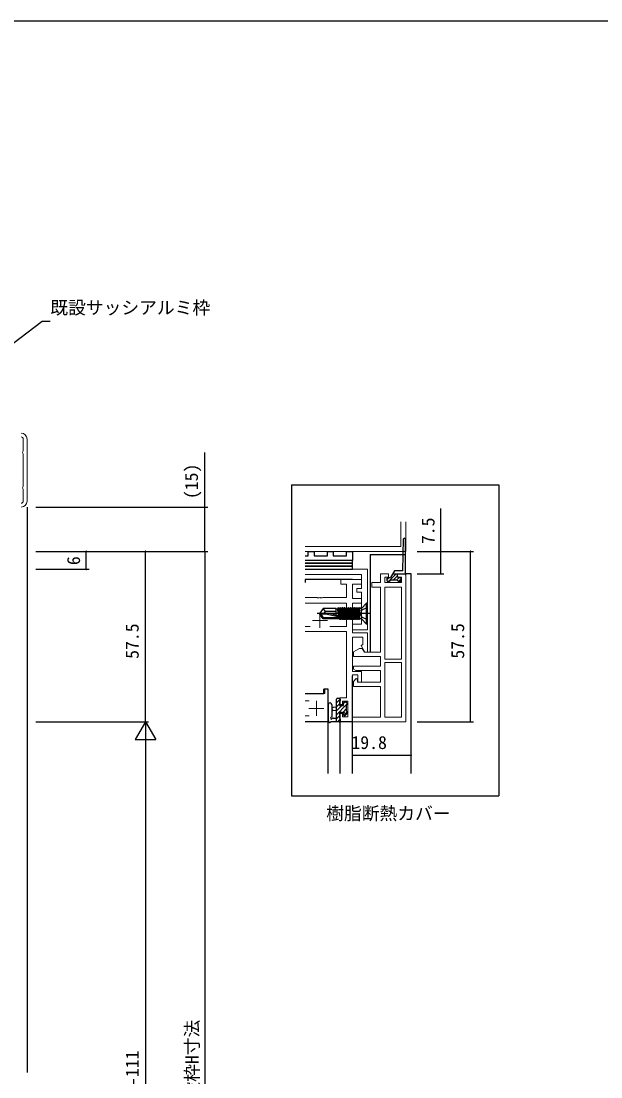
# Model space of a CAD drawing. Units: millimetres, scale not verified. Extents: x -567 to 567, y -403 to 403.
# Drawn here: x -260.7 to -65.1, y 42.3 to 399 of the extents above; entities that cross this region are included whole.
import ezdxf
from ezdxf.enums import TextEntityAlignment as Align

# ---------------------------------------------------------------- set-up
doc = ezdxf.new("R2010")
doc.units = ezdxf.units.MM
doc.header["$LTSCALE"] = 2
for name, color, linetype in [('0-0_0', 7, 'Continuous'), ('0-1_USER1', 3, 'Continuous'), ('0-3_YKK_12', 2, 'Continuous'), ('0-4_YKK_13', 4, 'Continuous'), ('0-6_YKK_D', 6, 'Continuous'), ('0-7_YKK_ZWAK', 7, 'Continuous')]:
    doc.layers.add(name, color=color, linetype=linetype)
doc.layers.add('0-2_YKK_11', color=7, linetype='Continuous', lineweight=18)
doc.styles.add('ＭＳ ゴシック', font='')
doc.styles.get('ＭＳ ゴシック').set_extended_font_data('MS Gothic')

msp = doc.modelspace()

# ---------------------------------------------------------------- linework, layer by layer
at = {"layer": '0-0_0'}
for p, q in [((-169.462, 242.309), (-169.462, 137.309)), ((-169.462, 242.309), (-99.462, 242.309)), ((-99.462, 242.309), (-99.462, 137.309)), ((-169.462, 137.309), (-99.462, 137.309))]:
    msp.add_line(p, q, dxfattribs=at)
at = {"layer": '0-2_YKK_11'}
for p, q in [((-258.747, 236.816), (-258.747, 257.816)), ((-159.842, 213.816), (-164.884, 213.816)), ((-137.984, 183.416), (-137.984, 207.816)), ((-164.884, 194.446), (-163.235, 194.446)), ((-156.534, 194.446), (-150.884, 194.446)), ((-137.984, 163.816), (-137.984, 182.316)), ((-163.484, 169.316), (-164.884, 169.316)), ((-163.484, 169.316), (-164.884, 169.316)), ((-164.884, 164.246), (-163.484, 164.246))]:
    msp.add_line(p, q, dxfattribs=at)
at = {"layer": '0-2_YKK_11', "color": 2}
for p, q in [((-162.384, 196.516), (-157.384, 196.516)), ((-159.884, 199.016), (-159.884, 194.016)), ((-161.084, 169.316), (-161.084, 164.316)), ((-163.584, 166.816), (-158.584, 166.816))]:
    msp.add_line(p, q, dxfattribs=at)
at = {"layer": '0-2_YKK_11'}
for points in [[(-260.047, 257.816), (-260.047, 254.008), (-260.093, 253.849)], [(-260.093, 252.783), (-260.047, 252.623), (-260.047, 242.008), (-260.093, 241.849)], [(-260.093, 240.783), (-260.047, 240.623), (-260.047, 236.816)], [(-164.884, 221.466), (-132.534, 221.466), (-132.534, 229.816)], [(-130.884, 229.816), (-130.884, 219.816), (-164.884, 219.816)], [(-164.884, 212.016), (-145.884, 212.016), (-145.884, 207.316), (-147.384, 207.316), (-147.384, 206.116), (-145.884, 206.116), (-145.884, 195.316), (-148.884, 195.316), (-148.884, 193.316), (-143.884, 193.316), (-143.884, 198.357), (-144.004, 198.541), (-144.004, 199.091), (-143.884, 199.274), (-143.884, 213.816), (-157.926, 213.816), (-158.109, 213.696), (-158.659, 213.696), (-158.842, 213.816), (-158.926, 213.816), (-159.109, 213.696), (-159.659, 213.696), (-159.842, 213.816)], [(-164.884, 192.816), (-150.884, 192.816), (-150.884, 170.416), (-153.084, 170.416), (-153.084, 168.116), (-152.284, 168.116), (-152.284, 169.216), (-150.514, 169.216), (-150.514, 163.946), (-152.284, 163.946), (-152.284, 165.116), (-153.084, 165.116), (-153.084, 162.316), (-148.884, 162.316), (-148.884, 178.116), (-147.084, 178.116), (-147.084, 175.716), (-145.884, 175.716), (-145.884, 179.316), (-148.884, 179.316), (-148.884, 190.816), (-145.384, 190.816), (-145.384, 188.436), (-145.994, 188.084), (-144.684, 185.816), (-143.884, 185.816), (-143.884, 192.316), (-148.884, 192.316), (-148.884, 202.316), (-145.884, 202.316), (-145.884, 203.946), (-148.884, 203.946), (-148.884, 208.816), (-145.884, 208.816), (-145.884, 210.316), (-152.884, 210.316), (-152.884, 208.816), (-150.884, 208.816), (-150.884, 204.316), (-158.926, 204.316)], [(-158.926, 204.316), (-159.109, 204.196), (-159.659, 204.196), (-159.842, 204.316), (-159.926, 204.316), (-160.109, 204.196), (-160.659, 204.196), (-160.842, 204.316), (-164.884, 204.316)], [(-156.534, 194.446), (-150.884, 194.446), (-150.884, 202.316), (-164.884, 202.316)], [(-164.884, 171.816), (-158.284, 171.816), (-158.284, 173.316), (-157.084, 173.316), (-157.084, 162.316), (-164.884, 162.316)]]:
    msp.add_lwpolyline(points, dxfattribs=at)
for points in [[(-130.884, 162.316), (-130.884, 212.316), (-133.684, 212.316), (-133.684, 211.116), (-132.384, 211.116), (-132.384, 209.316), (-137.984, 209.316), (-137.984, 211.116), (-136.684, 211.116), (-136.684, 212.316), (-139.484, 212.316), (-139.484, 209.316), (-142.384, 209.316), (-142.384, 207.816), (-139.484, 207.816), (-139.484, 185.816), (-144.891, 185.816), (-145.584, 187.016), (-146.584, 187.016), (-148.584, 185.861), (-148.584, 184.316), (-139.484, 184.316), (-139.484, 181.116), (-148.584, 181.116), (-148.584, 180.116), (-147.718, 179.616), (-139.484, 179.616), (-139.484, 175.716), (-147.184, 175.716), (-147.283, 176.841), (-147.665, 176.962), (-148.584, 175.867), (-148.584, 174.216), (-139.484, 174.216), (-139.484, 163.816), (-148.884, 163.816), (-148.884, 162.316)], [(-137.984, 183.416), (-137.984, 207.816), (-132.384, 207.816), (-132.384, 183.416)], [(-137.984, 163.816), (-137.984, 182.316), (-132.384, 182.316), (-132.384, 163.816)]]:
    msp.add_lwpolyline(points, close=True, dxfattribs=at)
for centre, radius, start, end in [((-260.747, 257.816), 2, 0.00001, 89.99999), ((-260.747, 257.816), 0.7, 0.00001, 89.99999), ((-259.247, 253.316), 1, 147.79576, 212.20424), ((-259.247, 241.316), 1, 147.79576, 212.20424), ((-260.747, 236.816), 2, 270.00001, 359.99999), ((-260.747, 236.816), 0.7, 270.00001, 359.99999)]:
    msp.add_arc(centre, radius, start, end, dxfattribs=at)
at = {"layer": '0-3_YKK_12'}
for p, q in [((-258.747, 234.816), (-258.747, 43.816)), ((-130.884, 211.816), (-130.884, 212.316)), ((-129.084, 212.316), (-130.884, 212.316)), ((-129.084, 144.816), (-129.084, 212.316)), ((-148.884, 210.316), (-164.884, 210.316)), ((-164.884, 210.316), (-164.884, 209.316)), ((-148.884, 144.816), (-148.884, 177.816)), ((-164.884, 171.816), (-158.584, 171.816)), ((-157.084, 173.316), (-158.584, 173.316)), ((-158.584, 171.816), (-158.584, 173.316)), ((-157.084, 144.816), (-157.084, 173.316)), ((-157.084, 162.316), (-164.884, 162.316)), ((-148.884, 162.316), (-153.084, 162.316)), ((-153.084, 144.816), (-153.084, 162.316))]:
    msp.add_line(p, q, dxfattribs=at)
at = {"layer": '0-4_YKK_13'}
for p, q in [((-131.934, 213.316), (-131.633, 224.085)), ((-131.134, 224.065), (-131.134, 212.316)), ((-142.884, 218.816), (-130.884, 218.816)), ((-142.884, 218.816), (-142.884, 185.816)), ((-137.334, 210.206), (-136.525, 211.016)), ((-137.334, 210.716), (-137.334, 210.116)), ((-137.034, 211.016), (-136.084, 211.016)), ((-136.602, 209.816), (-134.102, 212.316)), ((-134.756, 213.316), (-136.084, 211.016)), ((-135.483, 212.058), (-135.225, 212.316)), ((-135.334, 212.316), (-131.134, 212.316)), ((-135.18, 210.116), (-133.684, 211.611)), ((-131.934, 213.316), (-134.756, 213.316)), ((-134.057, 210.116), (-133.157, 211.016)), ((-133.684, 211.316), (-133.684, 212.316)), ((-133.384, 211.016), (-132.734, 211.016)), ((-133.235, 209.816), (-132.434, 210.616)), ((-132.434, 210.716), (-132.434, 210.116)), ((-137.034, 209.816), (-136.384, 209.816)), ((-133.684, 210.116), (-136.084, 210.116)), ((-133.384, 209.816), (-132.734, 209.816)), ((-158.839, 200.516), (-159.884, 198.966)), ((-154.384, 200.516), (-158.839, 200.516)), ((-157.984, 199.516), (-158.839, 200.516)), ((-154.384, 198.271), (-154.384, 200.516)), ((-154.384, 200.416), (-153.99, 200.416)), ((-153.772, 200.795), (-153.99, 200.416)), ((-153.476, 198.065), (-153.99, 200.416)), ((-153.281, 198.021), (-153.772, 200.795)), ((-153.597, 200.795), (-153.772, 200.795)), ((-153.597, 200.795), (-153.378, 200.416)), ((-153.597, 200.795), (-153.099, 197.979)), ((-153.384, 200.416), (-153.29, 200.416)), ((-153.378, 200.416), (-152.832, 197.918)), ((-153.072, 200.795), (-153.29, 200.416)), ((-152.739, 197.894), (-153.29, 200.416)), ((-152.372, 196.837), (-153.072, 200.795)), ((-152.897, 200.795), (-153.072, 200.795)), ((-152.897, 200.795), (-152.678, 200.416)), ((-152.897, 200.795), (-152.197, 196.837)), ((-152.678, 200.416), (-152.59, 200.416)), ((-152.678, 200.416), (-151.978, 197.216)), ((-151.89, 197.216), (-152.59, 200.416)), ((-151.672, 196.837), (-152.372, 200.795)), ((-152.197, 200.795), (-151.978, 200.416)), ((-152.197, 200.795), (-151.497, 196.837)), ((-151.978, 200.416), (-151.89, 200.416)), ((-151.978, 200.416), (-151.278, 197.216)), ((-151.672, 200.795), (-151.89, 200.416)), ((-151.19, 197.216), (-151.89, 200.416)), ((-151.497, 200.795), (-151.672, 200.795)), ((-151.672, 200.795), (-150.972, 196.837)), ((-151.497, 200.795), (-151.278, 200.416)), ((-150.797, 196.837), (-151.497, 200.795)), ((-151.278, 200.416), (-151.19, 200.416)), ((-151.278, 200.416), (-150.578, 197.216)), ((-150.972, 200.795), (-151.19, 200.416)), ((-150.49, 197.216), (-151.19, 200.416)), ((-150.797, 200.795), (-150.972, 200.795)), ((-150.972, 200.795), (-150.272, 196.837)), ((-150.797, 200.795), (-150.578, 200.416)), ((-150.097, 196.837), (-150.797, 200.795)), ((-150.578, 200.416), (-150.49, 200.416)), ((-150.578, 200.416), (-149.878, 197.216)), ((-150.272, 200.795), (-150.49, 200.416)), ((-149.79, 197.216), (-150.49, 200.416)), ((-150.097, 200.795), (-150.272, 200.795)), ((-150.272, 200.795), (-149.572, 196.837)), ((-150.097, 200.795), (-149.878, 200.416)), ((-149.397, 196.837), (-150.097, 200.795)), ((-149.878, 200.416), (-149.79, 200.416)), ((-149.878, 200.416), (-149.178, 197.216)), ((-149.572, 200.795), (-149.79, 200.416)), ((-149.09, 197.216), (-149.79, 200.416)), ((-149.397, 200.795), (-149.572, 200.795)), ((-149.572, 200.795), (-148.872, 196.837)), ((-149.397, 200.795), (-149.178, 200.416)), ((-148.697, 196.837), (-149.397, 200.795)), ((-149.178, 200.416), (-149.09, 200.416)), ((-149.178, 200.416), (-148.478, 197.216)), ((-148.872, 200.795), (-149.09, 200.416)), ((-148.39, 197.216), (-149.09, 200.416)), ((-148.697, 200.795), (-148.872, 200.795)), ((-148.872, 200.795), (-148.172, 196.837)), ((-148.697, 200.795), (-148.478, 200.416)), ((-147.997, 196.837), (-148.697, 200.795)), ((-148.478, 200.416), (-148.39, 200.416)), ((-148.478, 200.416), (-147.778, 197.216)), ((-148.172, 200.795), (-148.39, 200.416)), ((-147.69, 197.216), (-148.39, 200.416)), ((-147.997, 200.795), (-148.172, 200.795)), ((-148.172, 200.795), (-147.472, 196.837)), ((-147.997, 200.795), (-147.778, 200.416)), ((-147.297, 196.837), (-147.997, 200.795)), ((-147.778, 200.416), (-147.69, 200.416)), ((-147.778, 200.416), (-147.078, 197.216)), ((-147.472, 200.795), (-147.69, 200.416)), ((-146.99, 197.216), (-147.69, 200.416)), ((-147.297, 200.795), (-147.472, 200.795)), ((-147.472, 200.795), (-146.772, 196.837)), ((-147.297, 200.795), (-147.078, 200.416)), ((-146.597, 196.837), (-147.297, 200.795)), ((-147.078, 200.416), (-146.99, 200.416)), ((-147.078, 200.416), (-146.584, 198.158)), ((-146.772, 200.795), (-146.99, 200.416)), ((-146.584, 198.559), (-146.99, 200.416)), ((-146.584, 196.837), (-146.584, 200.795)), ((-146.091, 200.546), (-146.584, 200.546)), ((-146.54, 200.795), (-145.684, 200.795)), ((-145.884, 197.086), (-145.884, 200.546)), ((-144.114, 202.316), (-145.738, 200.692)), ((-143.884, 202.316), (-144.114, 202.316)), ((-144.114, 195.316), (-144.114, 202.316)), ((-143.884, 195.316), (-143.884, 202.316)), ((-142.682, 198.816), (-160.81, 198.816)), ((-159.884, 198.666), (-159.884, 198.966)), ((-159.884, 198.966), (-159.884, 198.666)), ((-158.378, 198.816), (-159.884, 198.966)), ((-156.778, 198.816), (-159.884, 198.816)), ((-158.839, 197.116), (-159.884, 198.666)), ((-157.922, 198.666), (-159.884, 198.666)), ((-158.679, 197.416), (-159.522, 198.666)), ((-157.922, 198.666), (-159.522, 198.666)), ((-152.833, 197.416), (-158.679, 197.416)), ((-158.485, 198.816), (-157.984, 199.516)), ((-154.384, 199.516), (-157.984, 199.516)), ((-152.674, 197.472), (-157.922, 198.666)), ((-152.777, 197.906), (-156.778, 198.816)), ((-154.384, 197.116), (-154.384, 197.416)), ((-154.384, 197.216), (-153.29, 197.216)), ((-153.29, 197.216), (-153.334, 197.416)), ((-153.072, 196.837), (-153.29, 197.216)), ((-153.072, 196.837), (-153.174, 197.416)), ((-152.897, 196.837), (-153.072, 196.837)), ((-152.999, 197.416), (-152.897, 196.837)), ((-152.897, 196.837), (-152.678, 197.216)), ((-152.727, 197.439), (-152.678, 197.216)), ((-152.678, 197.216), (-152.59, 197.216)), ((-152.59, 197.216), (-152.651, 197.494)), ((-152.372, 196.837), (-152.59, 197.216)), ((-152.197, 196.837), (-152.372, 196.837)), ((-152.197, 196.837), (-151.978, 197.216)), ((-151.978, 197.216), (-151.89, 197.216)), ((-151.672, 196.837), (-151.89, 197.216)), ((-151.497, 196.837), (-151.672, 196.837)), ((-151.497, 196.837), (-151.278, 197.216)), ((-151.278, 197.216), (-151.19, 197.216)), ((-150.972, 196.837), (-151.19, 197.216)), ((-150.797, 196.837), (-150.972, 196.837)), ((-150.797, 196.837), (-150.578, 197.216)), ((-150.578, 197.216), (-150.49, 197.216)), ((-150.272, 196.837), (-150.49, 197.216)), ((-150.097, 196.837), (-150.272, 196.837)), ((-150.097, 196.837), (-149.878, 197.216)), ((-149.878, 197.216), (-149.79, 197.216)), ((-149.572, 196.837), (-149.79, 197.216)), ((-149.397, 196.837), (-149.572, 196.837)), ((-149.397, 196.837), (-149.178, 197.216)), ((-149.178, 197.216), (-149.09, 197.216)), ((-148.872, 196.837), (-149.09, 197.216)), ((-148.697, 196.837), (-148.872, 196.837)), ((-148.697, 196.837), (-148.478, 197.216)), ((-148.478, 197.216), (-148.39, 197.216)), ((-148.172, 196.837), (-148.39, 197.216)), ((-147.997, 196.837), (-148.172, 196.837)), ((-147.997, 196.837), (-147.778, 197.216)), ((-147.778, 197.216), (-147.69, 197.216)), ((-147.472, 196.837), (-147.69, 197.216)), ((-147.297, 196.837), (-147.472, 196.837)), ((-147.297, 196.837), (-147.078, 197.216)), ((-147.078, 197.216), (-146.99, 197.216)), ((-146.772, 196.837), (-146.99, 197.216)), ((-146.584, 196.837), (-146.772, 196.837)), ((-146.091, 197.086), (-146.584, 197.086)), ((-144.114, 195.316), (-145.738, 196.939)), ((-143.884, 195.316), (-144.114, 195.316)), ((-157.084, 168.044), (-157.084, 162.881)), ((-155.884, 168.044), (-155.881, 164.082)), ((-153.084, 169.92), (-154.284, 168.72)), ((-154.284, 162.316), (-154.284, 169.916)), ((-153.284, 168.373), (-154.284, 167.373)), ((-150.984, 167.979), (-154.284, 164.679)), ((-152.495, 167.816), (-154.284, 166.026)), ((-153.984, 170.216), (-153.384, 170.216)), ((-153.084, 169.916), (-153.084, 169.316)), ((-151.295, 169.016), (-151.884, 168.426)), ((-151.584, 169.016), (-151.084, 169.016)), ((-150.984, 168.016), (-150.984, 165.916)), ((-150.788, 168.175), (-150.943, 168.02)), ((-150.784, 168.716), (-150.784, 168.216)), ((-154.284, 167.216), (-155.429, 167.114)), ((-154.284, 166.016), (-155.429, 166.118)), ((-153.284, 164.332), (-154.284, 163.332)), ((-150.984, 166.632), (-151.963, 165.653)), ((-151.884, 164.616), (-151.884, 164.955)), ((-150.784, 165.485), (-151.828, 164.441)), ((-150.872, 164.903), (-151.372, 164.403)), ((-150.784, 165.716), (-150.784, 165.116)), ((-153.384, 162.316), (-156.065, 162.316)), ((-155.465, 163.516), (-154.284, 163.516)), ((-153.084, 163.185), (-153.954, 162.316)), ((-153.084, 163.216), (-153.084, 162.616))]:
    msp.add_line(p, q, dxfattribs=at)
for points in [[(-164.884, 218.316), (-163.884, 218.316), (-163.884, 219.816), (-161.884, 219.816), (-161.884, 218.316), (-157.384, 218.316), (-157.384, 219.816), (-155.384, 219.816), (-155.384, 218.316), (-150.884, 218.316), (-150.884, 219.816), (-148.884, 219.816), (-148.884, 216.816), (-164.884, 216.816)], [(-164.884, 215.816), (-148.884, 215.816), (-148.884, 216.816), (-164.884, 216.816)], [(-164.884, 214.816), (-148.884, 214.816), (-148.884, 215.816), (-164.884, 215.816)], [(-164.884, 213.816), (-148.884, 213.816), (-148.884, 214.816), (-164.884, 214.816)], [(-152.197, 200.795), (-152.372, 200.795), (-152.59, 200.416)], [(-146.584, 200.723), (-146.597, 200.795), (-146.772, 200.795), (-146.584, 199.736)], [(-143.884, 200.866), (-145.699, 199.961), (-146.308, 198.816)], [(-154.384, 197.116), (-158.839, 197.116), (-158.679, 197.416)], [(-143.884, 196.766), (-145.699, 197.671), (-146.308, 198.816)], [(-153.284, 169.116), (-153.284, 167.816), (-151.884, 167.816), (-151.884, 168.716)], [(-152.345, 165.416), (-153.284, 165.416), (-153.284, 163.416)]]:
    msp.add_lwpolyline(points, dxfattribs=at)
for centre, radius, start, end in [((-131.384, 224.065), 0.25, 0, 175.43772), ((-137.034, 210.716), 0.3, 90, 179.99973), ((-133.384, 211.316), 0.3, 180, 270), ((-132.734, 210.716), 0.3, 0.00005, 90), ((-137.034, 210.116), 0.3, 179.99973, 270), ((-136.384, 210.116), 0.3, 270, 359.99973), ((-133.384, 210.116), 0.3, 179.99973, 270), ((-132.734, 210.116), 0.3, 270, 0.00005), ((-146.091, 201.046), 0.5, 270, 315), ((-152.833, 197.664), 0.248, 270, 77.19096), ((-146.091, 196.586), 0.5, 45, 90), ((-156.484, 168.043), 0.6, 0.04023, 180.04023), ((-153.984, 169.916), 0.3, 90, 180), ((-153.384, 169.916), 0.3, 0, 90), ((-153.284, 169.316), 0.2, 270, 0), ((-151.584, 168.716), 0.3, 90, 180), ((-151.084, 168.716), 0.3, 0, 90), ((-150.984, 168.216), 0.2, 270, 0), ((-156.181, 164.082), 0.3, 289.18976, 0.04023), ((-155.384, 166.616), 0.5, 95.09207, 264.90793), ((-152.345, 165.716), 0.3, 270, 326.94427), ((-151.884, 165.416), 0.25, 303.05573, 146.94427), ((-151.584, 164.955), 0.3, 123.05573, 180), ((-151.584, 164.616), 0.3, 180, 315), ((-150.984, 165.716), 0.2, 0, 90), ((-151.084, 165.116), 0.3, 315, 0), ((-156.784, 162.881), 0.3, 180, 229.47122), ((-157.174, 162.425), 0.3, 349.47122, 49.47122), ((-156.584, 162.316), 0.3, 169.47122, 330), ((-156.065, 162.016), 0.3, 90, 150), ((-155.984, 163.516), 0.3, 109.18976, 330), ((-155.465, 163.216), 0.3, 90, 150), ((-153.384, 162.616), 0.3, 270, 0), ((-153.284, 163.216), 0.2, 0, 90)]:
    msp.add_arc(centre, radius, start, end, dxfattribs=at)
at = {"layer": '0-6_YKK_D'}
for p, q in [((-255.747, 234.816), (-197.747, 234.816)), ((-255.747, 219.816), (-197.747, 219.816)), ((-255.747, 219.816), (-237.747, 219.816)), ((-255.747, 219.816), (-197.747, 219.816)), ((-255.747, 219.816), (-217.747, 219.816)), ((-238.747, 213.816), (-238.747, 219.816)), ((-218.747, 162.316), (-218.747, 219.816)), ((-198.747, 219.816), (-198.747, -131.184)), ((-127.084, 219.816), (-108.084, 219.816)), ((-127.084, 219.816), (-118.084, 219.816)), ((-109.084, 162.316), (-109.084, 219.816)), ((-255.747, 213.816), (-237.747, 213.816)), ((-127.084, 212.316), (-118.084, 212.316)), ((-255.747, 162.316), (-217.747, 162.316)), ((-255.747, 162.316), (-217.747, 162.316)), ((-218.747, 162.316), (-222.247, 156.253)), ((-218.747, 162.316), (-215.247, 156.253)), ((-218.747, 162.316), (-218.747, 150.191)), ((-127.084, 162.316), (-108.084, 162.316)), ((-127.084, 162.316), (-108.084, 162.316)), ((-222.247, 156.253), (-215.247, 156.253)), ((-218.747, 155.316), (-218.747, -70.684)), ((-148.884, 150.96), (-129.084, 150.96))]:
    msp.add_line(p, q, dxfattribs=at)
for points in [[(-345.397, 227.814), (-344.044, 228.843), (-253.604, 297.674), (-250.904, 297.674)], [(-198.747, 219.816), (-198.747, 234.816), (-198.747, 253.236)], [(-119.084, 212.316), (-119.084, 219.816), (-119.084, 234.316)]]:
    msp.add_lwpolyline(points, dxfattribs=at)
for centre, start, end in [((-198.747, 234.816), 90, 270), ((-198.747, 234.816), 270, 90), ((-238.747, 219.816), 90, 270), ((-238.747, 219.816), 270, 90), ((-218.747, 219.816), 90, 270), ((-218.747, 219.816), 270, 90), ((-198.747, 219.816), 90, 270), ((-198.747, 219.816), 90, 270), ((-198.747, 219.816), 270, 90), ((-198.747, 219.816), 270, 90), ((-119.084, 219.816), 90, 270), ((-119.084, 219.816), 270, 90), ((-109.084, 219.816), 90, 270), ((-109.084, 219.816), 270, 90), ((-238.747, 213.816), 90, 270), ((-238.747, 213.816), 270, 90), ((-119.084, 212.316), 90, 270), ((-119.084, 212.316), 270, 90), ((-148.884, 150.96), 0, 180), ((-148.884, 150.96), 0, 180), ((-148.884, 150.96), 180, 0), ((-148.884, 150.96), 180, 0), ((-129.084, 150.96), 0, 180), ((-129.084, 150.96), 180, 0)]:
    msp.add_arc(centre, 0.106, start, end, dxfattribs=at)
at = {"layer": '0-7_YKK_ZWAK'}
msp.add_line((537.3, 399), (-562.7, 399), dxfattribs=at)

# ---------------------------------------------------------------- texts
at = {"layer": '0-1_USER1', "style": 'ＭＳ ゴシック'}
msp.add_text('樹脂断熱カバー', height=4.399, dxfattribs=at).set_placement((-157.767, 127.824), align=Align.BOTTOM_LEFT)
at = {"layer": '0-6_YKK_D', "style": 'ＭＳ ゴシック'}
for s, p in [('既設サッシアルミ枠', (-250.904, 298.674)), ('19.8', (-149.258, 151.76))]:
    msp.add_text(s, height=4.399, dxfattribs=at).set_placement(p, align=Align.BOTTOM_LEFT)
for s, p in [('(15)', (-199.747, 237.516)), ('7.5', (-119.884, 222.316)), ('6', (-239.547, 215.216)), ('57.5', (-219.747, 183.546)), ('57.5', (-109.884, 183.616)), ('既設枠H寸法', (-199.547, 28.636)), ('Hn=H-111', (-219.747, 27.276))]:
    msp.add_text(s, height=4.399, rotation=90, dxfattribs=at).set_placement(p, align=Align.BOTTOM_LEFT)

doc.saveas('drawing.dxf')
